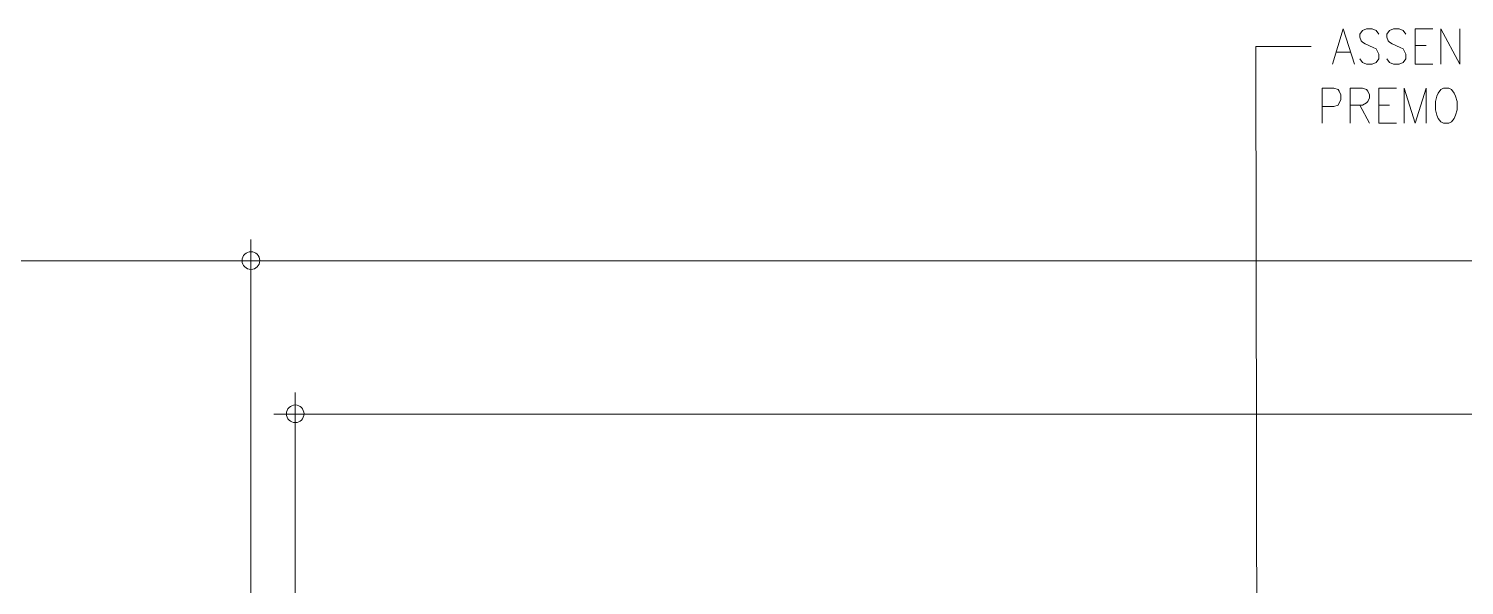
# Model space of a CAD drawing. Header units: millimetres. Extents: x 2928 to 3112, y 1220 to 1280.
# Drawn here: x 2938.99 to 2947.14, y 1268.37 to 1271.53 of the extents above; entities that cross this region are included whole.
import ezdxf

# ---------------------------------------------------------------- set-up
doc = ezdxf.new("R2010")
doc.units = ezdxf.units.MM

msp = doc.modelspace()

# ---------------------------------------------------------------- linework, layer by layer
at = {"color": 7, "linetype": 'Continuous', "lineweight": 20, "true_color": 0x000007}
for points in [[(2946.39306, 1271.33238), (2946.45472, 1271.53405), (2946.51806, 1271.33238)], [(2946.65639, 1271.50405), (2946.64139, 1271.52405), (2946.61806, 1271.53405), (2946.58639, 1271.53405), (2946.56473, 1271.52405), (2946.54806, 1271.50405), (2946.54806, 1271.48572), (2946.55639, 1271.46572), (2946.56473, 1271.45739), (2946.57973, 1271.44739), (2946.62473, 1271.42739), (2946.64139, 1271.41905), (2946.64806, 1271.40905), (2946.65639, 1271.38905), (2946.65639, 1271.36238), (2946.64139, 1271.34238), (2946.61806, 1271.33238), (2946.58639, 1271.33238), (2946.56473, 1271.34238), (2946.54806, 1271.36238)], [(2946.80973, 1271.50405), (2946.79473, 1271.52405), (2946.7714, 1271.53405), (2946.73973, 1271.53405), (2946.71806, 1271.52405), (2946.70139, 1271.50405), (2946.70139, 1271.48572), (2946.70973, 1271.46572), (2946.71806, 1271.45739), (2946.73306, 1271.44739), (2946.77806, 1271.42739), (2946.79473, 1271.41905), (2946.8014, 1271.40905), (2946.80973, 1271.38905), (2946.80973, 1271.36238), (2946.79473, 1271.34238), (2946.7714, 1271.33238), (2946.73973, 1271.33238), (2946.71806, 1271.34238), (2946.70139, 1271.36238)], [(2946.86306, 1271.33238), (2946.86306, 1271.53405), (2946.96306, 1271.53405)], [(2947.00807, 1271.33238), (2947.00807, 1271.53405), (2947.1164, 1271.33238), (2947.1164, 1271.53405)], [(2946.41639, 1271.40072), (2946.49472, 1271.40072), (2946.49472, 1271.40072)], [(2946.86306, 1271.43905), (2946.92473, 1271.43905), (2946.92473, 1271.43905)], [(2946.86306, 1271.33238), (2946.96306, 1271.33238), (2946.96306, 1271.33238)], [(2946.33472, 1270.99738), (2946.33472, 1271.19738), (2946.40139, 1271.19738), (2946.42639, 1271.18905), (2946.43139, 1271.17905), (2946.44139, 1271.15905), (2946.44139, 1271.13071), (2946.43139, 1271.11238), (2946.42639, 1271.10071), (2946.40139, 1271.09238), (2946.33472, 1271.09238)], [(2946.49472, 1270.99738), (2946.49472, 1271.19738), (2946.56473, 1271.19738), (2946.58639, 1271.18905), (2946.59473, 1271.17905), (2946.60306, 1271.15905), (2946.60306, 1271.14071), (2946.59473, 1271.12071), (2946.58639, 1271.11238), (2946.56473, 1271.10071), (2946.49472, 1271.10071)], [(2946.65639, 1270.99738), (2946.65639, 1271.19738), (2946.75639, 1271.19738)], [(2946.8014, 1270.99738), (2946.8014, 1271.19738), (2946.86306, 1270.99738), (2946.92473, 1271.19738), (2946.92473, 1270.99738)], [(2946.54806, 1271.10071), (2946.60306, 1270.99738), (2946.60306, 1270.99738)], [(2946.65639, 1271.10071), (2946.71806, 1271.10071), (2946.71806, 1271.10071)], [(2946.65639, 1270.99738), (2946.75639, 1270.99738), (2946.75639, 1270.99738)], [(2940.24797, 1270.09737), (2940.24797, 1270.33737), (2940.24797, 1270.33737)], [(2940.24797, 1270.33737), (2940.24797, 1270.09737), (2940.24797, 1270.09737)], [(2940.36964, 1270.2157), (2940.1263, 1270.2157), (2940.1263, 1270.2157)], [(2940.1263, 1270.2157), (2940.36964, 1270.2157), (2940.36964, 1270.2157)], [(2940.49964, 1269.22569), (2940.49964, 1269.46736), (2940.49964, 1269.46736)], [(2940.62131, 1269.34569), (2940.37797, 1269.34569), (2940.37797, 1269.34569)]]:
    msp.add_lwpolyline(points, dxfattribs=at)
at = {"color": 253, "linetype": 'Continuous', "lineweight": 5, "true_color": 0x9a9a9a}
for points in [[(2945.96638, 1265.5223), (2945.95805, 1271.43239), (2946.27139, 1271.43239)], [(2940.14797, 1270.2157), (2937.33126, 1270.2157), (2937.33126, 1270.2157)], [(2940.24797, 1263.3556), (2940.24797, 1270.22737), (2940.24797, 1270.22737)], [(2940.24797, 1263.3556), (2940.24797, 1270.22737), (2940.24797, 1270.22737)], [(2982.1769, 1270.2157), (2940.34797, 1270.2157), (2940.34797, 1270.2157)], [(2940.49964, 1263.10393), (2940.49964, 1269.35569), (2940.49964, 1269.35569)], [(2940.59964, 1269.34569), (2981.92523, 1269.34569), (2981.92523, 1269.34569)]]:
    msp.add_lwpolyline(points, dxfattribs=at)
at = {"color": 7, "linetype": 'Continuous', "lineweight": 20, "true_color": 0x000007}
msp.add_lwpolyline([(2947.02473, 1271.19738), (2947.00807, 1271.18905), (2946.99306, 1271.16905), (2946.9864, 1271.15071), (2946.97806, 1271.12071), (2946.97806, 1271.07405), (2946.9864, 1271.04405), (2946.99306, 1271.02405), (2947.00807, 1271.00571), (2947.02473, 1270.99738), (2947.05473, 1270.99738), (2947.06973, 1271.00571), (2947.08473, 1271.02405), (2947.09307, 1271.04405), (2947.1014, 1271.07405), (2947.1014, 1271.12071), (2947.09307, 1271.15071), (2947.08473, 1271.16905), (2947.06973, 1271.18905), (2947.05473, 1271.19738)], close=True, dxfattribs=at)
for points in [[(2940.19797, 1270.21737), (2940.19797, 1270.18903), (2940.2213, 1270.16737), (2940.24797, 1270.16737), (2940.24797, 1270.16737), (2940.2763, 1270.16737), (2940.29797, 1270.18903), (2940.29797, 1270.21737), (2940.29797, 1270.21737), (2940.29797, 1270.2457), (2940.2763, 1270.26737), (2940.24797, 1270.26737), (2940.24797, 1270.26737), (2940.2213, 1270.26737), (2940.19797, 1270.2457), (2940.19797, 1270.21737)], [(2940.29797, 1270.21737), (2940.29797, 1270.2457), (2940.2763, 1270.26737), (2940.24797, 1270.26737), (2940.24797, 1270.26737), (2940.2213, 1270.26737), (2940.19797, 1270.2457), (2940.19797, 1270.21737), (2940.19797, 1270.21737), (2940.19797, 1270.18903), (2940.2213, 1270.16737), (2940.24797, 1270.16737), (2940.24797, 1270.16737), (2940.2763, 1270.16737), (2940.29797, 1270.18903), (2940.29797, 1270.21737)], [(2940.44964, 1269.34736), (2940.44964, 1269.31902), (2940.47297, 1269.29736), (2940.49964, 1269.29736), (2940.49964, 1269.29736), (2940.52797, 1269.29736), (2940.54964, 1269.31902), (2940.54964, 1269.34736), (2940.54964, 1269.34736), (2940.54964, 1269.37402), (2940.52797, 1269.39736), (2940.49964, 1269.39736), (2940.49964, 1269.39736), (2940.47297, 1269.39736), (2940.44964, 1269.37402), (2940.44964, 1269.34736)]]:
    msp.add_open_spline(points, degree=3, knots=[0, 0, 0, 0, 0.0625, 0.0625, 0.0625, 0.0625, 0.125, 0.125, 0.125, 0.125, 0.1875, 0.1875, 0.1875, 0.1875, 1, 1, 1, 1], dxfattribs=at)

doc.saveas('drawing.dxf')
